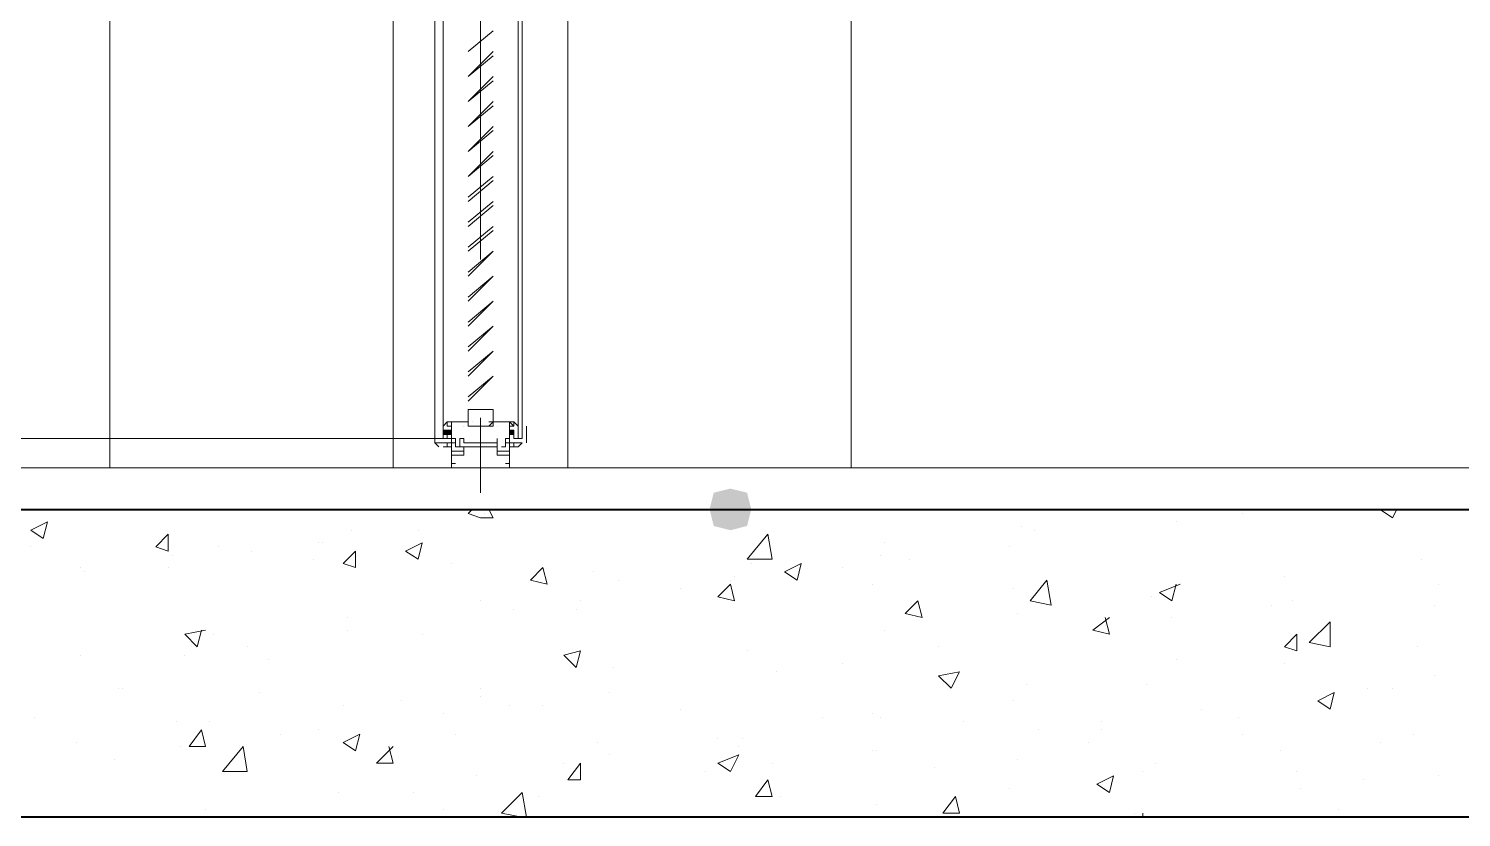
# Model space of a CAD drawing. Header units: millimetres. Extents: x 182 to 575, y -105 to 95.
# Drawn here: x 366.182 to 367.82, y 4.172 to 5.075 of the extents above; entities that cross this region are included whole.
import ezdxf

# ---------------------------------------------------------------- set-up
doc = ezdxf.new("R2010")
doc.units = ezdxf.units.MM
doc.header["$MEASUREMENT"] = 0
doc.layers.add('PDF_Geometry', color=7, linetype='Continuous')
doc.layers.add('PDF_Solid Fills', color=7, linetype='Continuous')

msp = doc.modelspace()

# ---------------------------------------------------------------- hatches: boundary and pattern name
at = {"layer": 'PDF_Solid Fills', "true_color": 0xdddddd, "transparency": 33554559}
for points in [[(366.656, 4.6103), (366.6655, 4.6103), (366.6655, 4.615), (366.656, 4.615)], [(366.7321, 4.6103), (366.7369, 4.6103), (366.7369, 4.615), (366.7321, 4.615)]]:
    msp.add_hatch(color=254, dxfattribs=at).paths.add_polyline_path(points)
h = msp.add_hatch(color=254, dxfattribs=at)
h.paths.add_polyline_path([(366.6607, 4.6103), (366.6607, 4.615), (366.6607, 4.6103)], flags=0)
h.paths.add_polyline_path([(366.6607, 4.6103), (366.6607, 4.615), (366.6607, 4.6103)], flags=0)
h.paths.add_polyline_path([(366.6607, 4.6103), (366.6607, 4.615), (366.6607, 4.6103)], flags=0)
h.paths.add_polyline_path([(366.6607, 4.6103), (366.6607, 4.615), (366.6607, 4.6103)], flags=0)
h = msp.add_hatch(color=254, dxfattribs=at)
h.paths.add_polyline_path([(366.6607, 4.6103), (366.6607, 4.6103), (366.6607, 4.6103)], flags=0)
h.paths.add_polyline_path([(366.6607, 4.6103), (366.6607, 4.6103), (366.6607, 4.6103)], flags=0)
h.paths.add_polyline_path([(366.6607, 4.6103), (366.6607, 4.6103), (366.6607, 4.6103)], flags=0)
h.paths.add_polyline_path([(366.6607, 4.6103), (366.6607, 4.6103), (366.6607, 4.6103)], flags=0)
h.paths.add_polyline_path([(366.6607, 4.6103), (366.6607, 4.6103), (366.6607, 4.6103)], flags=0)
h.paths.add_polyline_path([(366.6607, 4.6103), (366.6607, 4.6103), (366.6607, 4.6103)], flags=0)
h.paths.add_polyline_path([(366.6607, 4.6103), (366.6607, 4.615), (366.6607, 4.6103)], flags=0)
h.paths.add_polyline_path([(366.6607, 4.6103), (366.6607, 4.615), (366.6607, 4.6103)], flags=0)
h = msp.add_hatch(color=254, dxfattribs=at)
h.paths.add_polyline_path([(366.7369, 4.6103), (366.7369, 4.6103), (366.7369, 4.6103)], flags=0)
h.paths.add_polyline_path([(366.7369, 4.6103), (366.7369, 4.6103), (366.7369, 4.6103)], flags=0)
h.paths.add_polyline_path([(366.7369, 4.6103), (366.7369, 4.6103), (366.7369, 4.6103)], flags=0)
h.paths.add_polyline_path([(366.7369, 4.6103), (366.7369, 4.6103), (366.7369, 4.6103)], flags=0)
h.paths.add_polyline_path([(366.7369, 4.6103), (366.7369, 4.6103), (366.7369, 4.6103)], flags=0)
h.paths.add_polyline_path([(366.7369, 4.6103), (366.7369, 4.6103), (366.7369, 4.6103)], flags=0)
h.paths.add_polyline_path([(366.7369, 4.6103), (366.7369, 4.615), (366.7369, 4.6103)], flags=0)
h = msp.add_hatch(color=254, dxfattribs=at)
h.paths.add_polyline_path([(366.7369, 4.6103), (366.7369, 4.615), (366.7369, 4.6103)], flags=0)
h.paths.add_polyline_path([(366.7369, 4.6103), (366.7369, 4.615), (366.7369, 4.6103)], flags=0)
h.paths.add_polyline_path([(366.7369, 4.6103), (366.7369, 4.615), (366.7369, 4.6103)], flags=0)
at = {"layer": 'PDF_Solid Fills', "transparency": 33554559}
msp.add_hatch(color=256, dxfattribs=at).paths.add_polyline_path([(366.9845, 4.5007), (367.0036, 4.5055), (367.0083, 4.5245), (367.0036, 4.5436), (366.9845, 4.5483), (366.9655, 4.5436), (366.9607, 4.5245), (366.9655, 4.5055)])

# ---------------------------------------------------------------- linework, layer by layer
at = {"layer": 'PDF_Geometry', "lineweight": 20}
for points in [[(366.275, 8.2245), (366.275, 4.5722)], [(367.1226, 8.2245), (367.1226, 8.0245), (367.1226, 7.7245), (367.1226, 4.5722)], [(368.994, 4.7722), (368.994, 7.7245), (367.1226, 7.7245), (367.1226, 4.5722), (368.094, 4.5722)], [(366.7131, 5.0483), (366.6845, 5.0198), (366.7131, 5.0436)], [(366.7131, 5.0198), (366.6845, 4.9912), (366.7131, 5.015)], [(366.7131, 4.9912), (366.6845, 4.9626), (366.7131, 4.9864)], [(366.7131, 4.9626), (366.6845, 4.9341), (366.7131, 4.9579)], [(366.7131, 4.9341), (366.6845, 4.9055), (366.7131, 4.9293)], [(366.6845, 4.8817), (366.7131, 4.9055)], [(366.6845, 4.8769), (366.7131, 4.9007)], [(366.6845, 4.8531), (366.7131, 4.8769)], [(366.6845, 4.8483), (366.7131, 4.8722)], [(366.6845, 4.8245), (366.7131, 4.8483)], [(366.6845, 4.8198), (366.7131, 4.8436)], [(366.6845, 4.7912), (366.7131, 4.8198), (366.6845, 4.796)], [(366.6845, 4.7626), (366.7131, 4.7912), (366.6845, 4.7674)], [(366.6845, 4.7341), (366.7131, 4.7626), (366.6845, 4.7388)], [(366.6845, 4.7055), (366.7131, 4.7341), (366.6845, 4.7103)], [(366.6845, 4.6769), (366.7131, 4.7055), (366.6845, 4.6817)], [(366.6845, 4.6483), (366.7131, 4.6769), (366.6845, 4.6531)]]:
    msp.add_lwpolyline(points, dxfattribs=at)
at = {"layer": 'PDF_Geometry', "lineweight": 13}
for points in [[(366.5988, 8.2245), (366.5988, 4.5722)], [(366.7988, 8.2245), (366.7988, 4.5722)], [(366.6988, 4.8103), (366.6988, 5.8103)], [(366.6988, 4.6293), (366.6988, 4.5436)], [(364.6607, 4.6055), (366.6655, 4.6055)], [(364.4655, 4.5722), (383.4702, 4.5722)], [(366.7131, 4.5722), (366.9655, 4.5722)], [(367.0893, 4.5722), (367.3369, 4.5722)], [(367.4655, 4.5722), (367.7131, 4.5722)], [(366.9226, 4.5245), (366.894, 4.5245)], [(366.6988, 4.3103), (366.6988, 4.3103)], [(387.8893, 4.1722), (383.2464, 4.1722), (364.6702, 4.1722), (364.7226, 4.1722)]]:
    msp.add_lwpolyline(points, dxfattribs=at)
for points in [[(366.6464, 4.6055), (366.656, 4.6055), (366.656, 5.2245), (366.6464, 5.2245)], [(366.7464, 4.6055), (366.7417, 4.6055), (366.7417, 5.2245), (366.7464, 5.2245)]]:
    msp.add_lwpolyline(points, close=True, dxfattribs=at)
at = {"layer": 'PDF_Geometry', "lineweight": 20}
for points in [[(366.7131, 5.0722), (366.6845, 5.0483)], [(366.7131, 4.6198), (366.7131, 4.6388), (366.6845, 4.6388), (366.6845, 4.6198)]]:
    msp.add_lwpolyline(points, close=True, dxfattribs=at)
at = {"layer": 'PDF_Geometry', "color": 8, "lineweight": 13, "true_color": 0x808080}
for points in [[(366.656, 4.6198), (366.6607, 4.6245), (366.6607, 4.6198), (366.6655, 4.6198), (366.6655, 4.6245), (366.6798, 4.6245), (366.6655, 4.6245), (366.6655, 4.6198), (366.6607, 4.6198), (366.6607, 4.6245), (366.656, 4.6198), (366.656, 4.615), (366.656, 4.6198), (366.656, 4.6055), (366.6464, 4.6055), (366.6464, 4.6198), (366.6464, 4.6007), (366.6464, 4.6198), (366.6464, 4.6055), (366.656, 4.6055), (366.656, 4.6198), (366.6607, 4.6245), (366.6798, 4.6245), (366.6845, 4.6245), (366.6845, 4.6198), (366.6845, 4.6245), (366.6798, 4.6245), (366.6607, 4.6245), (366.656, 4.6198), (366.656, 4.615), (366.6655, 4.615), (366.656, 4.615), (366.656, 4.6103), (366.656, 4.6055), (366.6607, 4.6055), (366.6607, 4.6103), (366.6655, 4.6103), (366.6655, 4.6007), (366.6607, 4.6007), (366.6607, 4.596), (366.6655, 4.596), (366.656, 4.596), (366.6607, 4.596), (366.6607, 4.6007), (366.656, 4.6007), (366.6464, 4.6007), (366.656, 4.6007), (366.6607, 4.6007), (366.6607, 4.596), (366.656, 4.596), (366.6655, 4.596), (366.6607, 4.596), (366.6607, 4.6007), (366.6655, 4.6007), (366.6655, 4.6103), (366.6607, 4.6103), (366.6607, 4.6055), (366.656, 4.6055), (366.656, 4.6103), (366.656, 4.615)], [(366.6655, 4.615), (366.6655, 4.6245), (366.6655, 4.615)], [(366.6655, 4.615), (366.6655, 4.6245), (366.6655, 4.615)], [(366.6798, 4.6245), (366.6798, 4.6245)], [(366.6798, 4.6245), (366.6798, 4.6245)], [(366.6798, 4.6245), (366.6798, 4.6245)], [(366.6798, 4.6245), (366.6798, 4.6245)], [(366.6798, 4.6198), (366.6798, 4.6198)], [(366.6798, 4.6198), (366.6798, 4.6198)], [(366.6798, 4.6198), (366.6798, 4.6198)], [(366.6798, 4.6198), (366.6798, 4.6198)], [(366.6798, 4.6198), (366.6798, 4.6198)], [(366.6798, 4.6198), (366.6798, 4.6198)], [(366.6798, 4.6198), (366.6798, 4.6198)], [(366.6798, 4.6198), (366.6798, 4.6198)], [(366.6798, 4.6198), (366.6798, 4.6198)], [(366.6798, 4.6198), (366.6798, 4.6198)], [(366.6798, 4.6198), (366.6798, 4.6198)], [(366.6798, 4.6198), (366.6798, 4.6198)], [(366.6845, 4.6198), (366.6845, 4.6198)], [(366.6845, 4.6198), (366.6845, 4.6198)], [(366.6845, 4.6198), (366.6845, 4.6198)], [(366.6845, 4.6198), (366.6845, 4.6198)], [(366.6845, 4.6198), (366.6845, 4.6198)], [(366.6845, 4.6198), (366.6845, 4.6198)], [(366.6845, 4.6198), (366.6845, 4.6198)], [(366.6893, 4.6245), (366.6893, 4.6245)], [(366.6893, 4.6245), (366.6893, 4.6245)], [(366.7083, 4.6245), (366.7083, 4.6245)], [(366.7083, 4.6245), (366.7083, 4.6245)], [(366.7083, 4.6198), (366.7131, 4.6198)], [(366.7083, 4.6198), (366.7131, 4.6198)], [(366.7131, 4.6245), (366.7131, 4.6245)], [(366.7131, 4.6245), (366.7131, 4.6245)], [(366.7131, 4.6198), (366.7131, 4.6198)], [(366.7131, 4.6198), (366.7131, 4.6198)], [(366.7131, 4.6198), (366.7131, 4.6198)], [(366.7179, 4.6245), (366.7179, 4.6245)], [(366.7179, 4.6245), (366.7179, 4.6245)], [(366.7179, 4.6198), (366.7179, 4.6198)], [(366.7179, 4.6198), (366.7179, 4.6198)], [(366.7321, 4.615), (366.7321, 4.6245), (366.7321, 4.615)], [(366.7321, 4.615), (366.7321, 4.6245), (366.7321, 4.615)], [(366.7417, 4.6198), (366.7417, 4.6055), (366.7464, 4.6055), (366.7464, 4.6198), (366.7464, 4.6055), (366.7417, 4.6055), (366.7417, 4.6198), (366.7417, 4.615)], [(366.656, 4.615), (366.656, 4.615)], [(366.656, 4.615), (366.656, 4.615)], [(366.6655, 4.615), (366.6655, 4.615)], [(366.6655, 4.6103), (366.6655, 4.615), (366.6655, 4.6103)], [(366.6655, 4.6103), (366.6655, 4.6055), (366.6702, 4.6055), (366.6702, 4.596), (366.675, 4.596), (366.6702, 4.596)], [(366.6702, 4.596), (366.6702, 4.6055), (366.6655, 4.6055), (366.6655, 4.6103)], [(366.6655, 4.5722), (366.6655, 4.6055)], [(366.6702, 4.6007), (366.6655, 4.6007), (366.6655, 4.5912), (366.6798, 4.5912), (366.6798, 4.596), (366.675, 4.596), (366.675, 4.6055), (366.6798, 4.6055), (366.6798, 4.6007), (366.6988, 4.6007)], [(366.7274, 4.6007), (366.7321, 4.6007), (366.7321, 4.5912), (366.7179, 4.5912), (366.7179, 4.596), (366.7179, 4.6055), (366.7179, 4.6007), (366.694, 4.6007)], [(366.7274, 4.5722), (366.7321, 4.5722), (366.7321, 4.6055), (366.7274, 4.6055)], [(366.7321, 4.615), (366.7321, 4.615)], [(366.7417, 4.615), (366.7417, 4.615)], [(366.7417, 4.615), (366.7417, 4.615)], [(366.6464, 4.6007), (366.6512, 4.596)], [(366.6464, 4.6007), (366.6512, 4.596)], [(366.6512, 4.6007), (366.6512, 4.6007)], [(366.6512, 4.6007), (366.6512, 4.6007)], [(366.656, 4.6007), (366.656, 4.6007)], [(366.656, 4.6007), (366.656, 4.6007)], [(366.6655, 4.6007), (366.6655, 4.6007)], [(366.6988, 4.596), (366.6798, 4.596), (366.6798, 4.5864), (366.6655, 4.5864), (366.6655, 4.5769), (366.6702, 4.5769)], [(366.675, 4.596), (366.675, 4.596)], [(366.675, 4.596), (366.675, 4.596)], [(366.694, 4.596), (366.7179, 4.596), (366.7179, 4.5864), (366.7321, 4.5864), (366.7321, 4.5769), (366.7274, 4.5769)], [(366.7369, 4.6007), (366.7369, 4.6007)], [(366.7417, 4.6007), (366.7417, 4.6007)], [(366.7417, 4.6007), (366.7417, 4.6007)], [(366.7417, 4.6007), (366.7417, 4.6007)], [(366.6655, 4.5769), (366.6655, 4.5769)]]:
    msp.add_lwpolyline(points, dxfattribs=at)
for points in [[(366.6655, 4.6103), (366.6655, 4.615), (366.6655, 4.6103), (366.6655, 4.615), (366.6655, 4.6198), (366.6655, 4.6103), (366.656, 4.6103), (366.6655, 4.6103), (366.6655, 4.6198), (366.6655, 4.615)], [(366.6988, 4.6198), (366.6893, 4.6198), (366.6845, 4.6198), (366.6893, 4.6198)], [(366.6988, 4.6198), (366.6893, 4.6198), (366.6845, 4.6198), (366.6893, 4.6198)], [(366.7083, 4.6198), (366.6988, 4.6198), (366.7083, 4.6198), (366.6988, 4.6198), (366.7083, 4.6198), (366.7131, 4.6198), (366.7083, 4.6198), (366.7131, 4.6245)], [(366.7083, 4.6245), (366.7131, 4.6245), (366.7369, 4.6245), (366.7131, 4.6245)], [(366.7417, 4.615), (366.7417, 4.6198), (366.7369, 4.6245), (366.7369, 4.6198), (366.7321, 4.6198), (366.7321, 4.6245), (366.7179, 4.6245), (366.7321, 4.6245), (366.7321, 4.6198), (366.7369, 4.6198), (366.7369, 4.6245), (366.7417, 4.6198)], [(366.7321, 4.6245), (366.7369, 4.6198)], [(366.7369, 4.615), (366.7321, 4.615), (366.7321, 4.6103), (366.7321, 4.615), (366.7321, 4.6103), (366.7321, 4.615), (366.7321, 4.6198), (366.7321, 4.6103), (366.7369, 4.6103), (366.7369, 4.615), (366.7369, 4.6103), (366.7369, 4.615), (366.7369, 4.6103), (366.7369, 4.615), (366.7369, 4.6103)], [(366.7321, 4.615), (366.7321, 4.6103), (366.7321, 4.615), (366.7321, 4.6103), (366.7321, 4.615), (366.7321, 4.6198), (366.7321, 4.6103), (366.7369, 4.6103), (366.7369, 4.615), (366.7369, 4.6103), (366.7369, 4.615), (366.7369, 4.6103), (366.7369, 4.615), (366.7369, 4.6103), (366.7369, 4.615)], [(366.7512, 4.6198), (366.7512, 4.6007)], [(366.6607, 4.615), (366.6607, 4.6103), (366.6607, 4.615), (366.6607, 4.6103), (366.6607, 4.615), (366.6607, 4.6103), (366.6607, 4.615), (366.6607, 4.6103), (366.6607, 4.615), (366.6607, 4.6103), (366.6607, 4.615), (366.6607, 4.6103), (366.6607, 4.615), (366.6607, 4.6103)], [(366.6655, 4.6103), (366.6655, 4.6055), (366.6702, 4.6055), (366.6702, 4.596), (366.675, 4.596), (366.6702, 4.596), (366.6702, 4.6055), (366.6655, 4.6055)], [(366.7226, 4.596), (366.7274, 4.596), (366.7274, 4.6055), (366.7321, 4.6055), (366.7321, 4.6103), (366.7321, 4.6055), (366.7274, 4.6055), (366.7274, 4.596), (366.7274, 4.6055), (366.7321, 4.6055), (366.7321, 4.6103), (366.7321, 4.6055), (366.7274, 4.6055), (366.7274, 4.596)], [(366.7417, 4.596), (366.7321, 4.596), (366.7369, 4.596), (366.7369, 4.6007), (366.7321, 4.6007), (366.7321, 4.6103), (366.7369, 4.6103), (366.7369, 4.6055), (366.7417, 4.6055), (366.7417, 4.6103), (366.7417, 4.6055), (366.7369, 4.6055), (366.7369, 4.6103), (366.7321, 4.6103), (366.7321, 4.6007), (366.7369, 4.6007), (366.7369, 4.596), (366.7321, 4.596), (366.7417, 4.596), (366.7464, 4.6007), (366.7369, 4.6007), (366.7369, 4.596)], [(366.7417, 4.596), (366.7464, 4.6007), (366.7369, 4.6007), (366.7369, 4.596)]]:
    msp.add_lwpolyline(points, close=True, dxfattribs=at)
at = {"layer": 'PDF_Geometry', "color": 254, "lineweight": 13, "true_color": 0xdddddd}
for points in [[(366.6655, 4.6198), (366.6655, 4.6198), (366.6655, 4.6198)], [(366.6655, 4.6198), (366.6655, 4.6198), (366.6655, 4.6198)], [(366.7321, 4.6198), (366.7321, 4.6198), (366.7321, 4.6198)], [(366.7321, 4.6198), (366.7321, 4.6198), (366.7321, 4.6198)]]:
    msp.add_lwpolyline(points, close=True, dxfattribs=at)
for points in [[(366.6607, 4.615), (366.6607, 4.615), (366.6607, 4.615)], [(366.6607, 4.615), (366.6607, 4.615), (366.6607, 4.615)], [(366.6607, 4.615), (366.6607, 4.615), (366.6607, 4.615)], [(366.6607, 4.615), (366.6607, 4.615), (366.6607, 4.615)], [(366.6607, 4.615), (366.6607, 4.615), (366.6607, 4.615)], [(366.6607, 4.615), (366.6607, 4.615), (366.6607, 4.615)], [(366.6607, 4.615), (366.6607, 4.615), (366.6607, 4.615)], [(366.6607, 4.615), (366.6607, 4.615), (366.6607, 4.615)], [(366.6607, 4.615), (366.6607, 4.615), (366.6607, 4.615)], [(366.6607, 4.615), (366.6607, 4.615), (366.6607, 4.615)], [(366.6607, 4.615), (366.6607, 4.615), (366.6607, 4.615)], [(366.6607, 4.615), (366.6607, 4.615), (366.6607, 4.615)], [(366.6607, 4.615), (366.6607, 4.615), (366.6607, 4.615)], [(366.6607, 4.615), (366.6607, 4.615), (366.6607, 4.615)], [(366.6607, 4.615), (366.6607, 4.615), (366.6607, 4.615)], [(366.6607, 4.615), (366.6607, 4.615), (366.6607, 4.615)], [(366.6607, 4.615), (366.6607, 4.615), (366.6607, 4.615)], [(366.6607, 4.615), (366.6607, 4.615), (366.6607, 4.615)], [(366.6607, 4.615), (366.6607, 4.615), (366.6607, 4.615)], [(366.6607, 4.615), (366.6607, 4.615), (366.6607, 4.615)], [(366.6607, 4.615), (366.6607, 4.615), (366.6607, 4.615)], [(366.6607, 4.615), (366.6607, 4.615), (366.6607, 4.615)], [(366.6607, 4.615), (366.6607, 4.615), (366.6607, 4.615)], [(366.6607, 4.615), (366.6607, 4.615), (366.6607, 4.615)], [(366.6607, 4.6103), (366.6607, 4.615), (366.6607, 4.6103)], [(366.6607, 4.6103), (366.6607, 4.615), (366.6607, 4.6103)], [(366.6607, 4.6103), (366.6607, 4.6103), (366.6607, 4.6103)], [(366.6607, 4.6103), (366.6607, 4.6103), (366.6607, 4.6103)], [(366.6607, 4.6103), (366.6607, 4.6103), (366.6607, 4.6103)], [(366.6607, 4.6103), (366.6607, 4.6103), (366.6607, 4.6103)], [(366.6607, 4.6103), (366.6607, 4.6103), (366.6607, 4.6103)], [(366.6607, 4.6103), (366.6607, 4.6103), (366.6607, 4.6103)], [(366.6607, 4.6103), (366.6607, 4.6103), (366.6607, 4.6103)], [(366.6607, 4.6103), (366.6607, 4.6103), (366.6607, 4.6103)], [(366.6607, 4.6103), (366.6607, 4.6103), (366.6607, 4.6103)], [(366.6607, 4.6103), (366.6607, 4.6103), (366.6607, 4.6103)], [(366.6607, 4.6103), (366.6607, 4.6103), (366.6607, 4.6103)], [(366.6607, 4.6103), (366.6607, 4.6103), (366.6607, 4.6103)], [(366.6655, 4.615), (366.6655, 4.615), (366.6655, 4.615)], [(366.6655, 4.615), (366.6655, 4.615), (366.6655, 4.615)], [(366.6655, 4.615), (366.6655, 4.615), (366.6655, 4.615)], [(366.6655, 4.615), (366.6655, 4.615), (366.6655, 4.615)], [(366.6655, 4.615), (366.6655, 4.615), (366.6655, 4.615)], [(366.6655, 4.615), (366.6655, 4.615), (366.6655, 4.615)], [(366.6655, 4.615), (366.6655, 4.615), (366.6655, 4.615)], [(366.6655, 4.615), (366.6655, 4.615), (366.6655, 4.615)], [(366.6655, 4.615), (366.6655, 4.615), (366.6655, 4.615)], [(366.6655, 4.615), (366.6655, 4.615), (366.6655, 4.615)], [(366.6655, 4.615), (366.6655, 4.615), (366.6655, 4.615)], [(366.6655, 4.615), (366.6655, 4.615), (366.6655, 4.615)], [(366.6655, 4.615), (366.6655, 4.615), (366.6655, 4.615)], [(366.6655, 4.615), (366.6655, 4.615), (366.6655, 4.615)], [(366.6655, 4.615), (366.6655, 4.615), (366.6655, 4.615)], [(366.6655, 4.615), (366.6655, 4.615), (366.6655, 4.615)], [(366.6655, 4.615), (366.6655, 4.615), (366.6655, 4.615)], [(366.6655, 4.615), (366.6655, 4.615), (366.6655, 4.615)], [(366.6655, 4.615), (366.6655, 4.615), (366.6655, 4.615)], [(366.6655, 4.615), (366.6655, 4.615), (366.6655, 4.615)], [(366.6655, 4.6103), (366.6655, 4.615), (366.6655, 4.6103)], [(366.6655, 4.6103), (366.6655, 4.615), (366.6655, 4.6103)], [(366.6655, 4.615), (366.6655, 4.615), (366.6655, 4.615)], [(366.6655, 4.615), (366.6655, 4.615), (366.6655, 4.615)], [(366.6655, 4.615), (366.6655, 4.615), (366.6655, 4.615)], [(366.6655, 4.615), (366.6655, 4.615), (366.6655, 4.615)], [(366.6655, 4.615), (366.6655, 4.615), (366.6655, 4.615)], [(366.6655, 4.615), (366.6655, 4.615), (366.6655, 4.615)], [(366.6655, 4.615), (366.6655, 4.615), (366.6655, 4.615)], [(366.6655, 4.615), (366.6655, 4.615), (366.6655, 4.615)], [(366.6655, 4.615), (366.6655, 4.615), (366.6655, 4.615)], [(366.6655, 4.615), (366.6655, 4.615), (366.6655, 4.615)], [(366.6655, 4.615), (366.6655, 4.615), (366.6655, 4.615)], [(366.6655, 4.615), (366.6655, 4.615), (366.6655, 4.615)], [(366.6655, 4.615), (366.6655, 4.615), (366.6655, 4.615)], [(366.6655, 4.615), (366.6655, 4.615), (366.6655, 4.615)], [(366.6655, 4.615), (366.6655, 4.615), (366.6655, 4.615)], [(366.6655, 4.615), (366.6655, 4.615), (366.6655, 4.615)], [(366.6655, 4.615), (366.6655, 4.615), (366.6655, 4.615)], [(366.6655, 4.615), (366.6655, 4.615), (366.6655, 4.615)], [(366.6655, 4.6103), (366.6655, 4.615), (366.6655, 4.6103)], [(366.6655, 4.6103), (366.6655, 4.615), (366.6655, 4.6103)], [(366.6655, 4.6103), (366.6655, 4.6103), (366.6655, 4.6103)], [(366.6655, 4.6103), (366.6655, 4.6103), (366.6655, 4.6103)], [(366.6655, 4.6103), (366.6655, 4.6103), (366.6655, 4.6103)], [(366.6655, 4.6103), (366.6655, 4.6103), (366.6655, 4.6103)], [(366.6655, 4.6103), (366.6655, 4.6103), (366.6655, 4.6103)], [(366.6655, 4.6103), (366.6655, 4.6103), (366.6655, 4.6103)], [(366.6655, 4.6103), (366.6655, 4.6103), (366.6655, 4.6103)], [(366.6655, 4.6103), (366.6655, 4.6103), (366.6655, 4.6103)], [(366.6655, 4.6103), (366.6655, 4.6103), (366.6655, 4.6103)], [(366.6655, 4.6103), (366.6655, 4.6103), (366.6655, 4.6103)], [(366.6655, 4.6103), (366.6655, 4.6103), (366.6655, 4.6103)], [(366.6655, 4.6103), (366.6655, 4.6103), (366.6655, 4.6103)], [(366.6655, 4.6103), (366.6655, 4.6103), (366.6655, 4.6103)], [(366.6655, 4.6103), (366.6655, 4.6103), (366.6655, 4.6103)], [(366.6655, 4.6103), (366.6655, 4.6103), (366.6655, 4.6103)], [(366.6655, 4.6103), (366.6655, 4.6103), (366.6655, 4.6103)], [(366.6655, 4.6103), (366.6655, 4.6103), (366.6655, 4.6103)], [(366.6655, 4.6103), (366.6655, 4.6103), (366.6655, 4.6103)], [(366.6655, 4.6103), (366.6655, 4.6103), (366.6655, 4.6103)], [(366.6655, 4.6103), (366.6655, 4.6103), (366.6655, 4.6103)], [(366.6655, 4.6103), (366.6655, 4.6103), (366.6655, 4.6103)], [(366.6655, 4.6103), (366.6655, 4.6103), (366.6655, 4.6103)], [(366.6655, 4.6103), (366.6655, 4.6103), (366.6655, 4.6103)], [(366.6655, 4.6103), (366.6655, 4.6103), (366.6655, 4.6103)], [(366.6655, 4.6103), (366.6655, 4.6103), (366.6655, 4.6103)], [(366.6655, 4.6103), (366.6655, 4.6103), (366.6655, 4.6103)], [(366.6655, 4.6103), (366.6655, 4.6103), (366.6655, 4.6103)], [(366.6655, 4.6103), (366.6655, 4.6103), (366.6655, 4.6103)], [(366.6655, 4.6103), (366.6655, 4.6103), (366.6655, 4.6103)], [(366.6655, 4.6103), (366.6655, 4.6103), (366.6655, 4.6103)], [(366.6655, 4.6103), (366.6655, 4.6103), (366.6655, 4.6103)], [(366.6655, 4.6103), (366.6655, 4.6103), (366.6655, 4.6103)], [(366.7321, 4.615), (366.7321, 4.615), (366.7321, 4.615)], [(366.7321, 4.615), (366.7321, 4.615), (366.7321, 4.615)], [(366.7321, 4.615), (366.7321, 4.615), (366.7321, 4.615)], [(366.7321, 4.615), (366.7321, 4.615), (366.7321, 4.615)], [(366.7321, 4.615), (366.7321, 4.615), (366.7321, 4.615)], [(366.7321, 4.615), (366.7321, 4.615), (366.7321, 4.615)], [(366.7321, 4.615), (366.7321, 4.615), (366.7321, 4.615)], [(366.7321, 4.615), (366.7321, 4.615), (366.7321, 4.615)], [(366.7321, 4.615), (366.7321, 4.615), (366.7321, 4.615)], [(366.7321, 4.615), (366.7321, 4.615), (366.7321, 4.615)], [(366.7321, 4.615), (366.7321, 4.615), (366.7321, 4.615)], [(366.7321, 4.615), (366.7321, 4.615), (366.7321, 4.615)], [(366.7321, 4.615), (366.7321, 4.615), (366.7321, 4.615)], [(366.7321, 4.615), (366.7321, 4.615), (366.7321, 4.615)], [(366.7321, 4.615), (366.7321, 4.615), (366.7321, 4.615)], [(366.7321, 4.615), (366.7321, 4.615), (366.7321, 4.615)], [(366.7321, 4.615), (366.7321, 4.615), (366.7321, 4.615)], [(366.7321, 4.615), (366.7321, 4.615), (366.7321, 4.615)], [(366.7321, 4.615), (366.7321, 4.615), (366.7321, 4.615)], [(366.7321, 4.615), (366.7321, 4.615), (366.7321, 4.615)], [(366.7321, 4.6103), (366.7321, 4.615), (366.7321, 4.6103)], [(366.7321, 4.6103), (366.7321, 4.615), (366.7321, 4.6103)], [(366.7321, 4.615), (366.7321, 4.615), (366.7321, 4.615)], [(366.7321, 4.615), (366.7321, 4.615), (366.7321, 4.615)], [(366.7321, 4.615), (366.7321, 4.615), (366.7321, 4.615)], [(366.7321, 4.615), (366.7321, 4.615), (366.7321, 4.615)], [(366.7321, 4.615), (366.7321, 4.615), (366.7321, 4.615)], [(366.7321, 4.615), (366.7321, 4.615), (366.7321, 4.615)], [(366.7321, 4.615), (366.7321, 4.615), (366.7321, 4.615)], [(366.7321, 4.615), (366.7321, 4.615), (366.7321, 4.615)], [(366.7321, 4.615), (366.7321, 4.615), (366.7321, 4.615)], [(366.7321, 4.615), (366.7321, 4.615), (366.7321, 4.615)], [(366.7321, 4.615), (366.7321, 4.615), (366.7321, 4.615)], [(366.7321, 4.615), (366.7321, 4.615), (366.7321, 4.615)], [(366.7321, 4.615), (366.7321, 4.615), (366.7321, 4.615)], [(366.7321, 4.615), (366.7321, 4.615), (366.7321, 4.615)], [(366.7321, 4.615), (366.7321, 4.615), (366.7321, 4.615)], [(366.7321, 4.615), (366.7321, 4.615), (366.7321, 4.615)], [(366.7321, 4.615), (366.7321, 4.615), (366.7321, 4.615)], [(366.7321, 4.615), (366.7321, 4.615), (366.7321, 4.615)], [(366.7321, 4.615), (366.7321, 4.615), (366.7321, 4.615)], [(366.7321, 4.615), (366.7321, 4.615), (366.7321, 4.615)], [(366.7321, 4.615), (366.7321, 4.615), (366.7321, 4.615)], [(366.7321, 4.615), (366.7321, 4.615), (366.7321, 4.615)], [(366.7321, 4.6103), (366.7321, 4.615), (366.7321, 4.6103)], [(366.7321, 4.6103), (366.7321, 4.615), (366.7321, 4.6103)], [(366.7321, 4.6103), (366.7321, 4.6103), (366.7321, 4.6103)], [(366.7321, 4.6103), (366.7321, 4.6103), (366.7321, 4.6103)], [(366.7321, 4.6103), (366.7321, 4.6103), (366.7321, 4.6103)], [(366.7321, 4.6103), (366.7321, 4.6103), (366.7321, 4.6103)], [(366.7321, 4.6103), (366.7321, 4.6103), (366.7321, 4.6103)], [(366.7321, 4.6103), (366.7321, 4.6103), (366.7321, 4.6103)], [(366.7321, 4.6103), (366.7321, 4.6103), (366.7321, 4.6103)], [(366.7321, 4.6103), (366.7321, 4.6103), (366.7321, 4.6103)], [(366.7321, 4.6103), (366.7321, 4.6103), (366.7321, 4.6103)], [(366.7321, 4.6103), (366.7321, 4.6103), (366.7321, 4.6103)], [(366.7321, 4.6103), (366.7321, 4.6103), (366.7321, 4.6103)], [(366.7321, 4.6103), (366.7321, 4.6103), (366.7321, 4.6103)], [(366.7321, 4.6103), (366.7321, 4.6103), (366.7321, 4.6103)], [(366.7321, 4.6103), (366.7321, 4.6103), (366.7321, 4.6103)], [(366.7321, 4.6103), (366.7321, 4.6103), (366.7321, 4.6103)], [(366.7321, 4.6103), (366.7321, 4.6103), (366.7321, 4.6103)], [(366.7321, 4.6103), (366.7321, 4.6103), (366.7321, 4.6103)], [(366.7321, 4.6103), (366.7321, 4.6103), (366.7321, 4.6103)], [(366.7321, 4.6103), (366.7321, 4.6103), (366.7321, 4.6103)], [(366.7321, 4.6103), (366.7321, 4.6103), (366.7321, 4.6103)], [(366.7321, 4.6103), (366.7321, 4.6103), (366.7321, 4.6103)], [(366.7321, 4.6103), (366.7321, 4.6103), (366.7321, 4.6103)], [(366.7321, 4.6103), (366.7321, 4.6103), (366.7321, 4.6103)], [(366.7321, 4.6103), (366.7321, 4.6103), (366.7321, 4.6103)], [(366.7321, 4.6103), (366.7321, 4.6103), (366.7321, 4.6103)], [(366.7321, 4.6103), (366.7321, 4.6103), (366.7321, 4.6103)], [(366.7321, 4.6103), (366.7321, 4.6103), (366.7321, 4.6103)], [(366.7321, 4.6103), (366.7321, 4.6103), (366.7321, 4.6103)], [(366.7321, 4.6103), (366.7321, 4.6103), (366.7321, 4.6103)], [(366.7321, 4.6103), (366.7321, 4.6103), (366.7321, 4.6103)], [(366.7321, 4.6103), (366.7321, 4.6103), (366.7321, 4.6103)], [(366.7321, 4.6103), (366.7321, 4.6103), (366.7321, 4.6103)], [(366.7321, 4.6103), (366.7321, 4.6103), (366.7321, 4.6103)], [(366.7321, 4.6103), (366.7321, 4.6103), (366.7321, 4.6103)], [(366.7321, 4.6103), (366.7321, 4.6103), (366.7321, 4.6103)], [(366.7321, 4.6103), (366.7321, 4.6103), (366.7321, 4.6103)], [(366.7369, 4.615), (366.7369, 4.615), (366.7369, 4.615)], [(366.7369, 4.615), (366.7369, 4.615), (366.7369, 4.615)], [(366.7369, 4.615), (366.7369, 4.615), (366.7369, 4.615)], [(366.7369, 4.615), (366.7369, 4.615), (366.7369, 4.615)], [(366.7369, 4.615), (366.7369, 4.615), (366.7369, 4.615)], [(366.7369, 4.615), (366.7369, 4.615), (366.7369, 4.615)], [(366.7369, 4.615), (366.7369, 4.615), (366.7369, 4.615)], [(366.7369, 4.615), (366.7369, 4.615), (366.7369, 4.615)], [(366.7369, 4.615), (366.7369, 4.615), (366.7369, 4.615)], [(366.7369, 4.615), (366.7369, 4.615), (366.7369, 4.615)], [(366.7369, 4.6103), (366.7369, 4.615), (366.7369, 4.6103)], [(366.7369, 4.6103), (366.7369, 4.615), (366.7369, 4.6103)], [(366.7369, 4.615), (366.7369, 4.615), (366.7369, 4.615)], [(366.7369, 4.615), (366.7369, 4.615), (366.7369, 4.615)], [(366.7369, 4.615), (366.7369, 4.615), (366.7369, 4.615)], [(366.7369, 4.615), (366.7369, 4.615), (366.7369, 4.615)], [(366.7369, 4.615), (366.7369, 4.615), (366.7369, 4.615)], [(366.7369, 4.615), (366.7369, 4.615), (366.7369, 4.615)], [(366.7369, 4.615), (366.7369, 4.615), (366.7369, 4.615)], [(366.7369, 4.615), (366.7369, 4.615), (366.7369, 4.615)], [(366.7369, 4.615), (366.7369, 4.615), (366.7369, 4.615)], [(366.7369, 4.615), (366.7369, 4.615), (366.7369, 4.615)], [(366.7369, 4.6103), (366.7369, 4.6103), (366.7369, 4.6103)], [(366.7369, 4.6103), (366.7369, 4.6103), (366.7369, 4.6103)], [(366.7369, 4.6103), (366.7369, 4.6103), (366.7369, 4.6103)], [(366.7369, 4.6103), (366.7369, 4.6103), (366.7369, 4.6103)], [(366.7369, 4.6103), (366.7369, 4.6103), (366.7369, 4.6103)], [(366.7369, 4.6103), (366.7369, 4.6103), (366.7369, 4.6103)], [(366.7369, 4.6103), (366.7369, 4.6103), (366.7369, 4.6103)], [(366.7369, 4.6103), (366.7369, 4.6103), (366.7369, 4.6103)], [(366.7369, 4.6103), (366.7369, 4.6103), (366.7369, 4.6103)], [(366.7369, 4.6103), (366.7369, 4.6103), (366.7369, 4.6103)]]:
    msp.add_lwpolyline(points, dxfattribs=at)
at = {"layer": 'PDF_Geometry', "lineweight": 40}
for points in [[(364.8893, 4.1722), (364.4702, 4.1722), (364.4702, 4.5245), (383.4702, 4.5245), (383.4702, 4.1722), (381.9321, 4.1722)], [(367.8369, 4.1722), (365.6464, 4.1722)]]:
    msp.add_lwpolyline(points, dxfattribs=at)
at = {"layer": 'PDF_Geometry', "lineweight": 0}
for points in [[(366.2702, 4.5245), (366.2702, 4.5245)], [(366.7083, 4.5245), (366.7131, 4.515), (366.6988, 4.515), (366.6845, 4.5198), (366.6893, 4.5245)], [(367.7274, 4.5245), (367.7417, 4.515), (367.7464, 4.5245)], [(366.694, 4.515), (366.694, 4.515)], [(366.7036, 4.5198), (366.7036, 4.5198)], [(367.3179, 4.5055), (367.3179, 4.5055)], [(367.494, 4.5103), (367.494, 4.5103)], [(367.5702, 4.5198), (367.5702, 4.5198)], [(366.5512, 4.5007), (366.5512, 4.5007)], [(366.6274, 4.5007), (366.6274, 4.5007)], [(367.3321, 4.5007), (367.3321, 4.5007)], [(366.1845, 4.4817), (366.1845, 4.4817)], [(366.3464, 4.4722), (366.3464, 4.4722)], [(366.3988, 4.4817), (366.3988, 4.4817)], [(366.4369, 4.4769), (366.4369, 4.4769)], [(366.5131, 4.4864), (366.5131, 4.4864)], [(366.5179, 4.4864), (366.5179, 4.4864)], [(367.1559, 4.4722), (367.1559, 4.4722)], [(367.1607, 4.4864), (367.1607, 4.4864)], [(367.3036, 4.4817), (367.3036, 4.4817)], [(366.2417, 4.4579), (366.2417, 4.4579)], [(366.3417, 4.4579), (366.3417, 4.4579)], [(366.5083, 4.4674), (366.5083, 4.4674)], [(366.6655, 4.4626), (366.6655, 4.4626)], [(367.0083, 4.4626), (367.0083, 4.4626)], [(367.1131, 4.4579), (367.1131, 4.4579)], [(367.1893, 4.4674), (367.1893, 4.4674)], [(367.775, 4.4674), (367.775, 4.4674)], [(366.2464, 4.4531), (366.2464, 4.4531)], [(366.8274, 4.4531), (366.8274, 4.4531)], [(366.856, 4.4436), (366.856, 4.4436)], [(366.9845, 4.4436), (366.9845, 4.4436)], [(366.9893, 4.4483), (366.9893, 4.4483)], [(367.6179, 4.4483), (367.6179, 4.4483)], [(366.9274, 4.4341), (366.9274, 4.4341)], [(367.1464, 4.4388), (367.1464, 4.4388)], [(367.3083, 4.4341), (367.3083, 4.4341)], [(367.4655, 4.4245), (367.4655, 4.4245)], [(367.4655, 4.4245), (367.4655, 4.4245)], [(367.494, 4.4388), (367.4893, 4.4198), (367.475, 4.4293), (367.4988, 4.4388)], [(367.794, 4.4388), (367.794, 4.4388)], [(366.6988, 4.4198), (366.6988, 4.4198)], [(366.7369, 4.4103), (366.7369, 4.4103)], [(366.8083, 4.4103), (366.8083, 4.4103)], [(366.8131, 4.4198), (366.8131, 4.4198)], [(367.6036, 4.415), (367.6036, 4.415)], [(367.6274, 4.4198), (367.6274, 4.4198)], [(367.7893, 4.415), (367.7893, 4.415)], [(366.5464, 4.4007), (366.5464, 4.4007)], [(367.3131, 4.4055), (367.3131, 4.4055)], [(367.4131, 4.4007), (367.4179, 4.3817), (367.3988, 4.3864), (367.4179, 4.4007)], [(367.4131, 4.3912), (367.4131, 4.3912)], [(367.4893, 4.4007), (367.4893, 4.4007)], [(366.3798, 4.3864), (366.375, 4.3674), (366.3607, 4.3817), (366.3845, 4.3864)], [(366.394, 4.3817), (366.394, 4.3817)], [(366.5464, 4.3864), (366.5464, 4.3864)], [(366.6321, 4.3817), (366.6321, 4.3817)], [(367.1607, 4.3864), (367.1607, 4.3864)], [(367.6702, 4.3817), (367.6702, 4.3817)], [(366.2417, 4.3579), (366.2417, 4.3579)], [(366.3607, 4.3579), (366.3607, 4.3579)], [(366.4321, 4.3674), (366.4321, 4.3674)], [(367.0036, 4.3626), (367.0036, 4.3626)], [(367.2226, 4.3674), (367.2226, 4.3674)], [(367.7702, 4.3674), (367.7702, 4.3674)], [(366.456, 4.3531), (366.456, 4.3531)], [(366.8512, 4.3436), (366.8512, 4.3436)], [(367.1131, 4.3483), (367.1131, 4.3483)], [(367.494, 4.3531), (367.494, 4.3531)], [(367.6179, 4.3483), (367.6179, 4.3483)], [(367.0369, 4.3388), (367.0369, 4.3388)], [(367.7893, 4.3341), (367.7893, 4.3341)], [(366.2845, 4.3198), (366.2845, 4.3198)], [(366.2893, 4.3198), (366.2893, 4.3198)], [(366.4464, 4.315), (366.4464, 4.315)], [(366.6988, 4.3198), (366.6988, 4.3198)], [(366.8464, 4.315), (366.8464, 4.315)], [(367.3226, 4.3245), (367.3226, 4.3245)], [(367.4607, 4.3245), (367.4607, 4.3245)], [(367.7131, 4.3198), (367.7131, 4.3198)], [(367.7417, 4.3198), (367.7417, 4.3198)], [(366.5417, 4.3007), (366.5417, 4.3007)], [(366.6083, 4.3055), (366.6083, 4.3055)], [(366.7321, 4.3007), (366.7321, 4.3007)], [(366.7702, 4.3007), (366.7702, 4.3007)], [(366.9274, 4.296), (366.9274, 4.296)], [(367.3083, 4.3055), (367.3083, 4.3055)], [(367.5226, 4.296), (367.5226, 4.296)], [(366.1893, 4.2864), (366.1893, 4.2864)], [(366.3512, 4.2817), (366.3512, 4.2817)], [(366.3893, 4.2817), (366.3893, 4.2817)], [(366.656, 4.2912), (366.656, 4.2912)], [(367.0893, 4.2864), (367.0893, 4.2864)], [(367.1464, 4.2912), (367.1464, 4.2912)], [(367.1559, 4.2864), (367.1559, 4.2864)], [(367.2512, 4.2817), (367.2512, 4.2817)], [(367.4083, 4.2817), (367.4083, 4.2817)], [(367.5655, 4.2864), (367.5655, 4.2864)], [(366.4702, 4.2674), (366.4702, 4.2674)], [(366.5131, 4.2722), (366.5131, 4.2722)], [(366.6702, 4.2674), (366.6702, 4.2674)], [(366.9702, 4.2626), (366.9702, 4.2626)], [(366.9988, 4.2626), (366.9988, 4.2626)], [(367.3369, 4.2722), (367.3369, 4.2722)], [(367.4083, 4.2722), (367.4083, 4.2722)], [(367.5702, 4.2674), (367.5702, 4.2674)], [(367.7655, 4.2674), (367.7655, 4.2674)], [(366.2369, 4.2579), (366.2369, 4.2579)], [(366.356, 4.2531), (366.356, 4.2531)], [(366.594, 4.2531), (366.5988, 4.2341), (366.5798, 4.2341), (366.5988, 4.2531)], [(366.8321, 4.2579), (366.8321, 4.2579)], [(366.8464, 4.2436), (366.8464, 4.2436)], [(366.994, 4.2531), (366.994, 4.2531)], [(367.1464, 4.2483), (367.1464, 4.2483)], [(367.1512, 4.2483), (367.1512, 4.2483)], [(367.394, 4.2579), (367.394, 4.2579)], [(367.6131, 4.2483), (367.6131, 4.2483)], [(367.7274, 4.2579), (367.7274, 4.2579)], [(366.2798, 4.2388), (366.2798, 4.2388)], [(366.794, 4.2341), (366.794, 4.2341)], [(367.0321, 4.2341), (367.0321, 4.2341)], [(367.2179, 4.2293), (367.2179, 4.2293)], [(367.3131, 4.2388), (367.3131, 4.2388)], [(367.4702, 4.2341), (367.4702, 4.2341)], [(366.694, 4.2198), (366.694, 4.2198)], [(366.956, 4.2245), (366.956, 4.2245)], [(367.456, 4.2245), (367.456, 4.2245)], [(367.6321, 4.2245), (367.6321, 4.2245)], [(367.7083, 4.215), (367.7083, 4.215)], [(367.794, 4.2198), (367.794, 4.2198)], [(366.5369, 4.2007), (366.5369, 4.2007)], [(366.6226, 4.2007), (366.6226, 4.2007)], [(366.7464, 4.1722), (366.7226, 4.1769), (366.7464, 4.2007), (366.7512, 4.1722)], [(366.7655, 4.196), (366.7655, 4.196)], [(367.0417, 4.196), (367.0417, 4.196)], [(367.3036, 4.2055), (367.3036, 4.2055)], [(367.6369, 4.2055), (367.6369, 4.2055)], [(366.3845, 4.1817), (366.3845, 4.1817)], [(366.656, 4.1817), (366.656, 4.1817)], [(367.1512, 4.1864), (367.1512, 4.1864)], [(367.6798, 4.1817), (367.6798, 4.1817)], [(367.4464, 4.1769), (367.4464, 4.1769)]]:
    msp.add_lwpolyline(points, dxfattribs=at)
for points in [[(366.2036, 4.5103), (366.1988, 4.4912), (366.1845, 4.5007)], [(366.3417, 4.496), (366.3417, 4.4769), (366.3274, 4.4817)], [(367.0321, 4.4674), (367.0036, 4.4674), (367.0274, 4.496)], [(366.556, 4.4769), (366.556, 4.4579), (366.5417, 4.4626)], [(366.6321, 4.4864), (366.6274, 4.4674), (366.6131, 4.4769)], [(366.7702, 4.4579), (366.775, 4.4388), (366.7559, 4.4436)], [(367.0655, 4.4626), (367.0607, 4.4436), (367.0464, 4.4531)], [(367.3512, 4.415), (367.3274, 4.4198), (367.3464, 4.4436)], [(366.9845, 4.4388), (366.9893, 4.4198), (366.9702, 4.4245)], [(367.1988, 4.4198), (367.2036, 4.4007), (367.1845, 4.4055)], [(367.6702, 4.3674), (367.6464, 4.3722), (367.6702, 4.396)], [(367.6321, 4.3817), (367.6321, 4.3626), (367.6179, 4.3674)], [(366.8131, 4.3626), (366.8083, 4.3436), (366.794, 4.3579)], [(367.2464, 4.3388), (367.2369, 4.3198), (367.2226, 4.3341)], [(367.675, 4.315), (367.6702, 4.296), (367.656, 4.3055)], [(366.3798, 4.2722), (366.3845, 4.2531), (366.3655, 4.2531)], [(366.5607, 4.2674), (366.556, 4.2483), (366.5417, 4.2579)], [(366.4321, 4.2245), (366.4036, 4.2245), (366.4274, 4.2531)], [(366.994, 4.2436), (366.9845, 4.2245), (366.9702, 4.2341)], [(366.8131, 4.2341), (366.8131, 4.215), (366.7988, 4.215)], [(367.0274, 4.215), (367.0321, 4.196), (367.0131, 4.196)], [(367.4226, 4.2198), (367.4179, 4.2007), (367.4036, 4.2103)], [(367.2417, 4.196), (367.2464, 4.1769), (367.2274, 4.1769)], [(367.456, 4.1769), (367.456, 4.1722)]]:
    msp.add_lwpolyline(points, close=True, dxfattribs=at)

doc.saveas('drawing.dxf')
